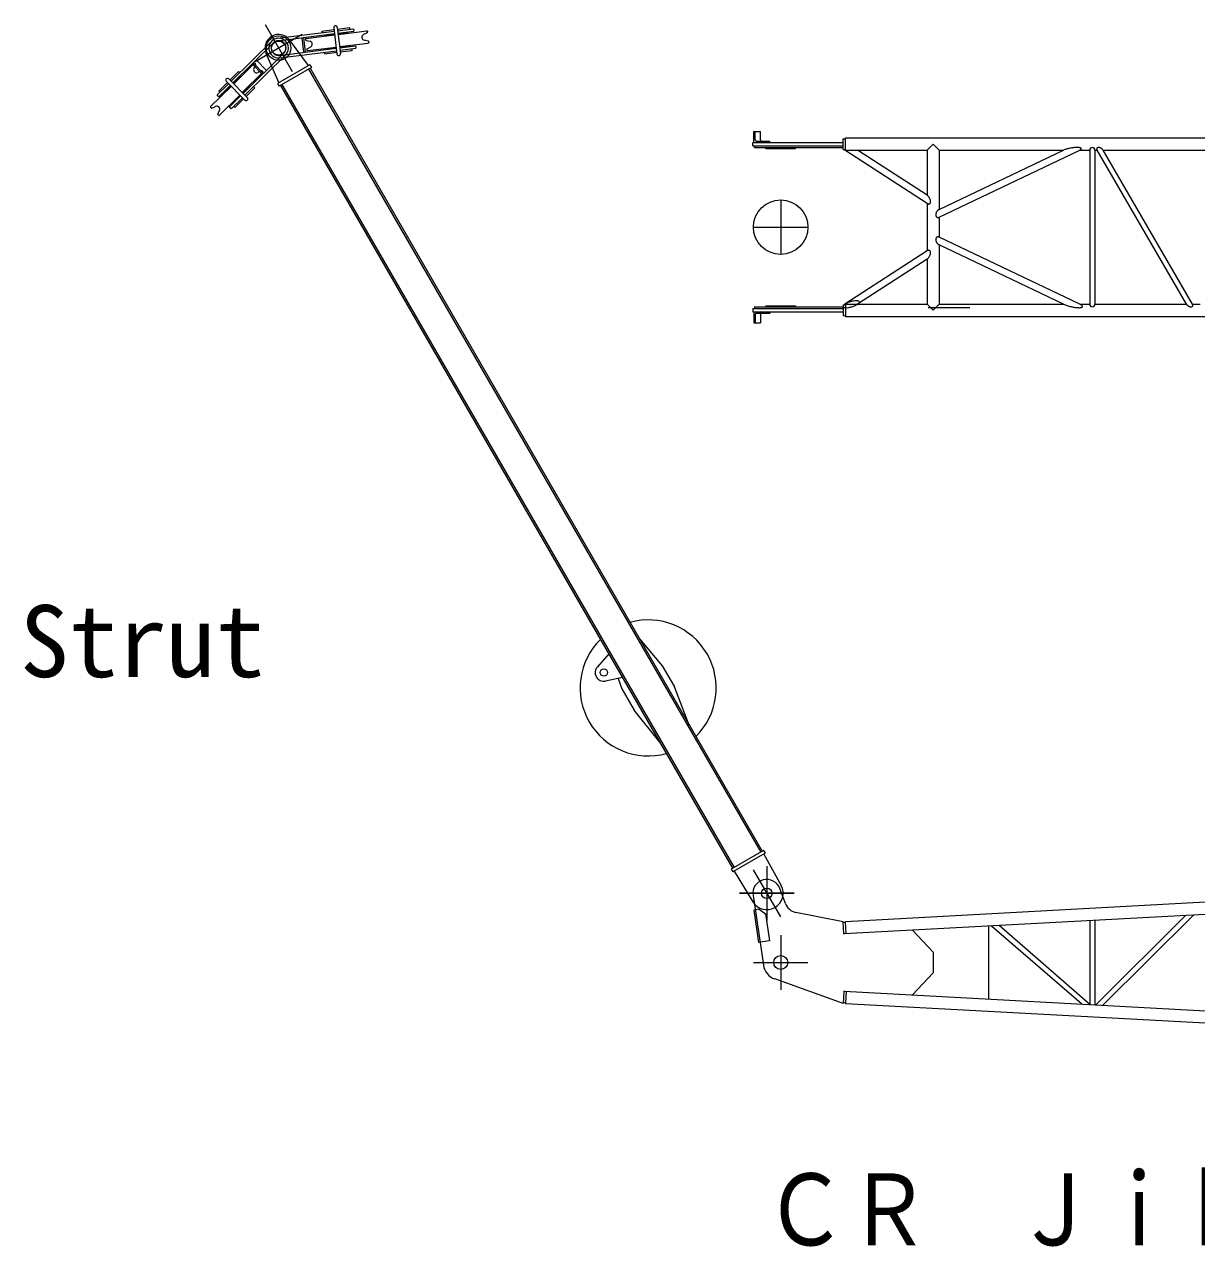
# Model space of a CAD drawing. Units: millimetres on the paper. Extents: x -420 to 420, y -297 to 297.
# Drawn here: x -17.9 to 53.7, y 31.6 to 106.3 of the extents above; entities that cross this region are included whole.
import ezdxf
from ezdxf.enums import TextEntityAlignment as Align

# ---------------------------------------------------------------- set-up
doc = ezdxf.new("R2010")
doc.units = ezdxf.units.MM
doc.linetypes.add('CHAIN1', pattern=[8, 5, -1, 1, -1])
doc.layers.add('0-0_0', color=7, linetype='Continuous', lineweight=18)
doc.styles.add('ＭＳ ゴシック', font='')
doc.styles.get('ＭＳ ゴシック').set_extended_font_data('MS Gothic')

msp = doc.modelspace()

# ---------------------------------------------------------------- linework, layer by layer
at = {"layer": '0-0_0', "color": 3, "linetype": 'CHAIN1'}
for p, q in [((-3.218, 106.293), (-1.552, 103.407)), ((-0.942, 105.683), (-3.828, 104.017)), ((28.298, 95.567), (28.298, 92.233)), ((26.632, 93.9), (29.965, 93.9)), ((26.615, 54.621), (28.282, 51.734)), ((27.448, 54.844), (27.448, 51.511)), ((29.115, 53.177), (25.782, 53.177)), ((25.782, 53.177), (29.115, 53.177)), ((28.298, 50.611), (28.298, 47.277)), ((26.632, 48.944), (29.965, 48.944))]:
    msp.add_line(p, q, dxfattribs=at)
at = {"layer": '0-0_0'}
for p, q in [((1.194, 106.113), (1.395, 104.509)), ((1.208, 106.005), (1.944, 106.097)), ((1.944, 106.097), (1.956, 105.998)), ((-2.46, 105.445), (1.005, 105.879)), ((-2.441, 105.297), (1.024, 105.73)), ((-0.566, 103.783), (-1.714, 105.344)), ((-0.969, 105.481), (-0.857, 104.588)), ((-0.87, 105.493), (-0.758, 104.6)), ((-0.749, 105.399), (-0.744, 105.361)), ((-0.72, 105.436), (1.033, 105.656)), ((0.257, 105.886), (0.993, 105.978)), ((0.257, 105.886), (0.269, 105.787)), ((0.423, 105.628), (1.027, 105.704)), ((0.423, 105.628), (0.429, 105.58)), ((0.979, 106.086), (1.18, 104.482)), ((1.22, 105.906), (2.188, 106.027)), ((1.239, 105.757), (2.206, 105.878)), ((1.242, 105.731), (1.846, 105.806)), ((1.248, 105.683), (3.001, 105.902)), ((1.846, 105.806), (1.852, 105.758)), ((2.188, 106.027), (2.206, 105.878)), ((3.016, 105.784), (2.799, 105.673)), ((3.038, 105.873), (3.043, 105.835)), ((-2.807, 105.277), (-5.29, 102.822)), ((-2.701, 105.17), (-5.184, 102.715)), ((-2.329, 104.403), (1.135, 104.837)), ((-2.311, 104.255), (1.154, 104.688)), ((-0.706, 105.318), (-0.467, 105.264)), ((-0.669, 104.76), (-0.664, 104.721)), ((-0.642, 104.81), (-0.424, 104.922)), ((-0.627, 104.692), (1.126, 104.912)), ((0.431, 104.497), (0.418, 104.596)), ((1.341, 104.939), (3.094, 105.158)), ((1.347, 104.891), (1.951, 104.966)), ((1.35, 104.864), (2.318, 104.985)), ((1.369, 104.715), (2.337, 104.836)), ((1.382, 104.616), (2.117, 104.708)), ((1.945, 105.014), (1.951, 104.966)), ((2.117, 104.708), (2.105, 104.807)), ((2.318, 104.985), (2.336, 104.842)), ((3.08, 105.276), (2.841, 105.331)), ((3.118, 105.234), (3.123, 105.195)), ((-3.875, 103.904), (-5.132, 102.662)), ((-2.069, 104.53), (-4.552, 102.075)), ((-1.963, 104.423), (-4.446, 101.968)), ((-4.01, 103.876), (-3.377, 103.236)), ((-3.948, 103.938), (-3.315, 103.298)), ((-3.801, 103.876), (-3.828, 103.904)), ((-3.123, 103.487), (-3.756, 104.127)), ((-2.371, 102.741), (-3.148, 104.515)), ((0.431, 104.497), (1.167, 104.589)), ((-4.833, 103.414), (-5.36, 102.893)), ((-4.733, 103.124), (-5.166, 102.696)), ((-4.833, 103.414), (-4.762, 103.343)), ((-4.699, 103.089), (-4.733, 103.124)), ((-3.348, 103.371), (-4.604, 102.128)), ((-3.791, 103.82), (-3.896, 103.598)), ((-3.431, 103.456), (-3.654, 103.353)), ((-3.348, 103.418), (-3.375, 103.445)), ((-0.48, 103.833), (-2.457, 102.691)), ((-0.38, 103.66), (-2.357, 102.518)), ((-0.553, 103.56), (27.08, 55.698)), ((-0.48, 103.833), (-0.38, 103.66)), ((-0.466, 103.61), (27.167, 55.748)), ((-5.286, 102.509), (-6.542, 101.267)), ((-5.444, 102.669), (-6.137, 101.984)), ((-5.514, 102.74), (-6.042, 102.219)), ((-5.338, 102.563), (-6.032, 101.877)), ((-5.32, 102.544), (-5.752, 102.116)), ((-4.454, 101.668), (-5.59, 102.818)), ((-4.3, 101.82), (-5.436, 102.97)), ((-4.138, 102.522), (-4.57, 102.094)), ((-3.848, 102.419), (-4.376, 101.897)), ((-4.138, 102.522), (-4.172, 102.556)), ((-3.848, 102.419), (-3.919, 102.49)), ((-2.457, 102.691), (-2.357, 102.518)), ((-2.271, 102.568), (25.363, 54.706)), ((-2.184, 102.618), (25.449, 54.756)), ((-6.032, 101.877), (-6.133, 101.98)), ((-6.042, 102.219), (-5.971, 102.148)), ((-4.758, 101.976), (-6.015, 100.734)), ((-5.718, 102.082), (-5.752, 102.116)), ((-4.706, 101.923), (-5.399, 101.237)), ((-4.6, 101.816), (-5.293, 101.131)), ((-4.724, 101.942), (-5.157, 101.514)), ((-4.53, 101.745), (-5.057, 101.223)), ((-6.515, 101.193), (-6.542, 101.22)), ((-6.458, 101.182), (-6.236, 101.284)), ((-6.099, 100.818), (-5.994, 101.039)), ((-5.293, 101.131), (-5.399, 101.237)), ((-5.157, 101.514), (-5.191, 101.548)), ((-5.057, 101.223), (-5.127, 101.295)), ((-6.062, 100.734), (-6.089, 100.762)), ((26.657, 99.747), (27.059, 99.747)), ((26.657, 99.08), (26.657, 99.747)), ((26.74, 99.247), (26.74, 99.747)), ((27.059, 99.247), (27.059, 99.747)), ((26.598, 98.88), (26.598, 99.08)), ((26.598, 99.08), (32.117, 99.08)), ((26.598, 98.88), (32.117, 98.88)), ((26.698, 98.78), (26.698, 98.88)), ((26.698, 98.78), (32.117, 98.78)), ((26.823, 99.163), (27.636, 99.163)), ((26.986, 99.08), (26.986, 99.163)), ((27.365, 99.08), (27.365, 99.163)), ((27.398, 98.705), (27.398, 98.78)), ((27.398, 98.705), (29.198, 98.705)), ((27.636, 99.08), (27.636, 99.163)), ((29.198, 98.705), (29.198, 98.78)), ((32.117, 99.305), (32.267, 99.305)), ((32.117, 98.655), (32.117, 99.305)), ((32.117, 98.655), (32.267, 98.655)), ((32.267, 98.609), (32.267, 99.351)), ((32.267, 99.351), (78.098, 99.351)), ((37.244, 98.609), (37.615, 98.98)), ((37.615, 98.98), (37.986, 98.609)), ((37.244, 95.348), (32.227, 98.609)), ((32.267, 98.609), (37.244, 98.609)), ((37.244, 95.853), (33.003, 98.609)), ((37.244, 98.609), (37.244, 95.853)), ((37.986, 94.985), (45.59, 98.609)), ((37.986, 94.516), (46.573, 98.609)), ((37.986, 98.609), (45.59, 98.609)), ((37.986, 98.609), (37.986, 94.985)), ((46.574, 98.609), (47.189, 98.609)), ((47.189, 98.609), (47.189, 89.191)), ((47.507, 98.609), (47.631, 98.609)), ((47.507, 98.609), (47.507, 89.191)), ((53.098, 89.191), (47.631, 98.609)), ((47.999, 98.609), (59.447, 98.609)), ((53.466, 89.191), (47.999, 98.609)), ((37.244, 95.348), (37.244, 92.453)), ((37.986, 94.516), (37.986, 93.285)), ((46.573, 89.191), (37.986, 93.285)), ((37.986, 92.816), (37.986, 89.191)), ((45.59, 89.191), (37.986, 92.816)), ((37.244, 92.453), (32.227, 89.191)), ((37.244, 91.948), (33.003, 89.191)), ((37.244, 91.948), (37.244, 89.191)), ((26.598, 88.92), (26.598, 88.72)), ((26.598, 88.92), (32.117, 88.92)), ((26.698, 89.02), (26.698, 88.92)), ((26.698, 89.02), (32.117, 89.02)), ((27.398, 89.095), (27.398, 89.02)), ((27.398, 89.095), (29.198, 89.095)), ((29.198, 89.095), (29.198, 89.02)), ((32.117, 89.145), (32.267, 89.145)), ((32.117, 89.145), (32.117, 88.495)), ((32.267, 89.191), (37.244, 89.191)), ((32.267, 89.191), (32.267, 88.449)), ((37.244, 89.191), (37.615, 88.82)), ((37.319, 88.979), (39.857, 88.979)), ((37.615, 88.82), (37.986, 89.191)), ((37.986, 89.191), (45.59, 89.191)), ((46.573, 89.191), (47.189, 89.191)), ((47.507, 89.191), (53.098, 89.191)), ((53.466, 89.191), (53.93, 89.191)), ((26.598, 88.72), (32.117, 88.72)), ((26.657, 88.72), (26.657, 88.053)), ((26.74, 88.553), (26.74, 88.053)), ((26.823, 88.637), (27.636, 88.637)), ((26.986, 88.72), (26.986, 88.637)), ((27.059, 88.553), (27.059, 88.053)), ((27.365, 88.72), (27.365, 88.637)), ((27.636, 88.72), (27.636, 88.637)), ((32.117, 88.495), (32.267, 88.495)), ((32.267, 88.449), (78.098, 88.449)), ((26.657, 88.053), (27.059, 88.053)), ((19.664, 68.743), (21.05, 67.092)), ((17.796, 67.812), (17.094, 67.03)), ((21.05, 67.092), (21.8, 65.793)), ((18.629, 66.368), (17.601, 66.152)), ((18.365, 66.313), (18.596, 65.676)), ((22.713, 63.462), (21.8, 65.793)), ((18.596, 65.676), (19.346, 64.377)), ((20.909, 62.421), (19.346, 64.377)), ((27.254, 55.798), (25.276, 54.656)), ((27.354, 55.624), (25.376, 54.483)), ((27.254, 55.798), (27.354, 55.624)), ((27.267, 55.574), (28.324, 53.661)), ((25.276, 54.656), (25.376, 54.483)), ((25.463, 54.533), (26.592, 52.661)), ((78.08, 53.917), (32.264, 51.439)), ((26.608, 53.052), (27.243, 48.787)), ((26.608, 53.052), (27.243, 48.787)), ((28.584, 52.551), (28.246, 53.47)), ((78.12, 53.176), (32.176, 50.691)), ((26.987, 52.206), (26.657, 52.156)), ((26.657, 52.156), (26.952, 50.178)), ((26.987, 52.206), (27.365, 51.925)), ((27.365, 51.925), (27.611, 50.277)), ((32.115, 51.427), (29.214, 52.011)), ((53.043, 51.82), (47.551, 46.365)), ((53.52, 51.846), (47.979, 46.342)), ((32.155, 50.69), (32.115, 51.431)), ((32.267, 51.393), (32.117, 51.385)), ((32.305, 50.698), (32.264, 51.439)), ((37.615, 49.577), (36.35, 50.917)), ((40.998, 51.168), (40.998, 46.719)), ((46.673, 46.412), (41.186, 51.179)), ((47.19, 46.384), (41.643, 51.203)), ((47.189, 51.503), (47.189, 46.384)), ((47.507, 51.521), (47.507, 46.367)), ((27.611, 50.277), (26.952, 50.178)), ((37.615, 49.577), (37.615, 48.311)), ((32.114, 46.446), (27.939, 47.94)), ((36.35, 46.971), (37.615, 48.311)), ((32.154, 47.167), (32.114, 46.446)), ((32.176, 47.196), (78.12, 44.711)), ((32.305, 47.189), (32.264, 46.449)), ((32.118, 46.503), (32.267, 46.495)), ((32.264, 46.449), (78.08, 43.971))]:
    msp.add_line(p, q, dxfattribs=at)
msp.add_lwpolyline([(0.523, 104.836), (0.529, 104.788), (1.132, 104.864)], dxfattribs=at)
for centre, radius in [((-2.385, 104.85), 0.75), ((-2.385, 104.85), 0.43), ((28.298, 93.9), 1.667), ((17.491, 66.673), 0.225), ((27.448, 53.177), 0.321), ((27.448, 53.177), 0.321), ((28.298, 48.944), 0.427)]:
    msp.add_circle(centre, radius, dxfattribs=at)
for centre, radius, start, end in [((1.087, 106.099), 0.108, 7.13497, 187.13498), ((-2.385, 104.85), 0.833, 36.32554, 203.67445), ((-2.385, 104.85), 0.6, 97.13498, 277.13497), ((-2.385, 104.85), 0.6, 314.6772, 134.67721), ((-0.716, 105.403), 0.0333, 97.13498, 187.13498), ((-0.694, 105.367), 0.05, 187.13497, 257.13497), ((2.882, 105.509), 0.183, 117.13497, 257.13498), ((3.005, 105.869), 0.0333, 7.13497, 97.13498), ((2.993, 105.829), 0.05, 297.13497, 7.13497), ((-2.385, 104.85), 0.45, 97.13498, 277.13497), ((-2.385, 104.85), 0.45, 314.6772, 134.67721), ((-0.619, 104.766), 0.05, 117.13497, 187.13498), ((-0.631, 104.725), 0.0333, 187.13497, 277.13497), ((-0.508, 105.085), 0.183, 297.13497, 77.13497), ((3.069, 105.227), 0.05, 7.13497, 77.13497), ((3.09, 105.191), 0.0333, 277.13497, 7.13497), ((-3.852, 103.88), 0.0333, 44.6772, 134.67721), ((-3.836, 103.841), 0.05, 334.6772, 44.6772), ((1.287, 104.495), 0.108, 187.13497, 7.13497), ((-3.73, 103.52), 0.183, 154.6772, 294.67721), ((-3.411, 103.41), 0.05, 44.6772, 114.6772), ((-3.371, 103.394), 0.0333, 314.6772, 44.6772), ((-5.513, 102.894), 0.108, 44.6772, 224.67721), ((-4.377, 101.744), 0.108, 224.6772, 44.6772), ((-6.518, 101.244), 0.0333, 134.67721, 224.67721), ((-6.479, 101.228), 0.05, 224.6772, 294.6772), ((-6.16, 101.118), 0.183, 334.6772, 114.6772), ((-6.053, 100.797), 0.05, 154.6772, 224.67721), ((-6.038, 100.758), 0.0333, 224.6772, 314.6772), ((26.823, 99.247), 0.0833, 179.99998, 269.99996), ((27.142, 99.247), 0.0833, 179.99998, 269.99996), ((45.785, 98.246), 0.412, 106.97127, 118.22127), ((45.861, 98.195), 0.487, 102.60612, 113.85612), ((45.946, 98.16), 0.545, 99.30449, 110.5545), ((46.036, 98.142), 0.583, 96.54953, 107.79953), ((46.128, 98.142), 0.601, 94.05082, 105.30082), ((46.219, 98.161), 0.596, 91.60511, 102.85511), ((46.304, 98.196), 0.57, 89.0256, 100.27561), ((46.38, 98.247), 0.522, 86.0829, 97.3329), ((46.445, 98.312), 0.457, 82.41501, 93.66501), ((46.496, 98.389), 0.377, 77.32295, 88.57295), ((46.444, 98.908), 0.325, 293.51097, 304.76097), ((46.531, 98.474), 0.286, 69.17918, 80.42918), ((46.495, 98.831), 0.233, 305.11619, 316.36619), ((46.549, 98.564), 0.196, 53.41098, 64.66098), ((46.53, 98.746), 0.154, 330.30966, 341.55966), ((46.548, 98.656), 0.134, 18.00949, 29.25949), ((47.348, 98.609), 0.159, 0, 179.99996), ((47.764, 98.69), 0.156, 187.30095, 198.55095), ((47.737, 98.665), 0.131, 154.11997, 165.36997), ((47.75, 98.679), 0.14, 172.20217, 183.45217), ((47.781, 98.698), 0.175, 199.38506, 210.63506), ((47.728, 98.648), 0.131, 134.7073, 145.9573), ((47.722, 98.631), 0.141, 116.6405, 127.8905), ((47.72, 98.612), 0.156, 101.56175, 112.81175), ((47.721, 98.594), 0.175, 89.49455, 100.74455), ((47.726, 98.576), 0.193, 79.73931, 90.98931), ((47.734, 98.559), 0.208, 71.55701, 82.80701), ((47.746, 98.544), 0.219, 64.36003, 75.61003), ((47.76, 98.532), 0.225, 57.69905, 68.94905), ((47.776, 98.522), 0.225, 51.2072, 62.4572), ((47.794, 98.516), 0.219, 44.54407, 55.79407), ((47.812, 98.514), 0.208, 37.34244, 48.59244), ((47.831, 98.515), 0.193, 29.15231, 40.40231), ((37.104, 95.627), 0.266, 46.86792, 58.11792), ((37.101, 95.599), 0.288, 39.03724, 50.28724), ((37.104, 95.571), 0.304, 32.20979, 43.45979), ((37.112, 95.545), 0.313, 25.92125, 37.17125), ((37.126, 95.52), 0.313, 19.80239, 31.05239), ((37.376, 95.546), 0.239, 236.33628, 247.58628), ((37.363, 95.522), 0.211, 248.29588, 259.54588), ((37.346, 95.5), 0.187, 263.65741, 274.90741), ((37.324, 95.482), 0.172, 282.57552, 293.82552), ((37.3, 95.469), 0.172, 303.14943, 314.39943), ((37.144, 95.498), 0.304, 13.51388, 24.76388), ((37.273, 95.46), 0.187, 322.06726, 333.31726), ((37.165, 95.481), 0.288, 6.6865, 17.9365), ((37.245, 95.457), 0.211, 337.42844, 348.67844), ((37.19, 95.468), 0.266, 358.85594, 10.10594), ((37.217, 95.46), 0.239, 349.38776, 0.63776), ((38.078, 94.704), 0.28, 138.58881, 149.83914), ((38.085, 94.723), 0.273, 131.30448, 142.55481), ((38.088, 94.743), 0.261, 123.4945, 134.74483), ((38.088, 94.763), 0.244, 114.74327, 125.9936), ((37.999, 94.648), 0.225, 179.67321, 190.92354), ((38.019, 94.653), 0.244, 169.50869, 180.75902), ((38.037, 94.661), 0.261, 160.77837, 172.0287), ((37.979, 94.647), 0.205, 191.83061, 203.08094), ((38.053, 94.672), 0.273, 152.98117, 164.2315), ((37.959, 94.651), 0.188, 206.4004, 217.65073), ((38.067, 94.687), 0.28, 145.70286, 156.95319), ((37.94, 94.658), 0.178, 223.18683, 234.43716), ((37.923, 94.669), 0.178, 240.92718, 252.17751), ((37.908, 94.682), 0.188, 257.74412, 268.99445), ((37.896, 94.699), 0.204, 272.35674, 283.60707), ((37.888, 94.717), 0.224, 284.55336, 295.8037), ((37.999, 93.152), 0.225, 169.08005, 180.33005), ((38.019, 93.148), 0.244, 179.23985, 190.48985), ((38.037, 93.139), 0.261, 187.96694, 199.21694), ((37.979, 93.153), 0.205, 156.9289, 168.1789), ((37.959, 93.149), 0.188, 142.36606, 153.61606), ((38.053, 93.128), 0.273, 195.7621, 207.0121), ((37.94, 93.142), 0.178, 125.58485, 136.83485), ((38.067, 93.113), 0.28, 203.03937, 214.28937), ((37.923, 93.132), 0.178, 107.84508, 119.09508), ((38.078, 93.096), 0.28, 210.15321, 221.40321), ((37.908, 93.118), 0.188, 91.02387, 102.27387), ((38.085, 93.077), 0.273, 217.43817, 228.68817), ((37.896, 93.101), 0.204, 76.40488, 87.65488), ((38.088, 93.057), 0.261, 225.24965, 236.49965), ((37.888, 93.083), 0.224, 64.2023, 75.4523), ((38.088, 93.037), 0.244, 234.00342, 245.25342), ((37.376, 92.255), 0.238, 112.37652, 123.62652), ((37.104, 92.171), 0.265, 301.91097, 313.16097), ((37.362, 92.28), 0.21, 100.32019, 111.57019), ((37.101, 92.199), 0.287, 309.78358, 321.03358), ((37.345, 92.302), 0.186, 84.83816, 96.08816), ((37.104, 92.227), 0.304, 316.63551, 327.88551), ((37.323, 92.319), 0.172, 65.82352, 77.07352), ((37.112, 92.254), 0.313, 322.93538, 334.18538), ((37.298, 92.332), 0.172, 45.25152, 56.50152), ((37.125, 92.279), 0.313, 329.05441, 340.30441), ((37.271, 92.34), 0.187, 26.43225, 37.68225), ((37.143, 92.301), 0.305, 335.33197, 346.58197), ((37.243, 92.343), 0.212, 11.19126, 22.44126), ((37.164, 92.318), 0.289, 342.13535, 353.38535), ((37.215, 92.34), 0.24, 359.32765, 10.57765), ((37.189, 92.332), 0.266, 349.92465, 1.17465), ((32.293, 89.022), 0.184, 151.34661, 173.84661), ((32.253, 89.158), 0.184, 219.06703, 241.56703), ((32.382, 88.912), 0.32, 119.13271, 141.63271), ((32.268, 89.299), 0.32, 251.28093, 273.78093), ((32.507, 88.844), 0.446, 106.41129, 128.91129), ((32.336, 89.423), 0.446, 264.00235, 286.50235), ((32.648, 88.829), 0.517, 98.58159, 121.08159), ((32.446, 89.513), 0.517, 271.83205, 294.33205), ((32.784, 88.869), 0.517, 91.83205, 114.33205), ((32.582, 89.553), 0.517, 278.58159, 301.08159), ((32.894, 88.958), 0.446, 84.00235, 106.50235), ((32.723, 89.538), 0.446, 286.41129, 308.91129), ((32.962, 89.083), 0.32, 71.28093, 93.78093), ((32.847, 89.47), 0.32, 299.13271, 321.63271), ((32.977, 89.224), 0.184, 39.06703, 61.56703), ((32.937, 89.36), 0.184, 331.34661, 353.84661), ((45.847, 89.658), 0.533, 241.11743, 252.36743), ((45.943, 89.695), 0.603, 244.73928, 255.98928), ((46.044, 89.712), 0.651, 247.70733, 258.95733), ((46.146, 89.709), 0.675, 250.35583, 261.60583), ((46.246, 89.687), 0.675, 252.90783, 264.15783), ((46.34, 89.645), 0.651, 255.55632, 266.80632), ((46.423, 89.586), 0.603, 258.52436, 269.77436), ((46.494, 89.512), 0.533, 262.1462, 273.3962), ((46.549, 89.425), 0.447, 267.03829, 278.28829), ((46.402, 88.778), 0.447, 56.22529, 67.47529), ((46.585, 89.33), 0.347, 274.56506, 285.81506), ((46.477, 88.849), 0.347, 48.69842, 59.94842), ((46.603, 89.229), 0.246, 288.33708, 299.58708), ((46.536, 88.933), 0.246, 34.92614, 46.17614), ((46.6, 89.126), 0.167, 318.09778, 329.34778), ((46.578, 89.026), 0.167, 5.16484, 16.41484), ((47.348, 89.191), 0.159, 180.00004, 0), ((53.266, 89.285), 0.193, 209.14937, 220.39937), ((53.285, 89.286), 0.208, 217.33556, 228.58556), ((53.303, 89.284), 0.219, 224.53486, 235.78486), ((53.321, 89.278), 0.225, 231.1969, 242.4469), ((53.337, 89.268), 0.225, 237.68875, 248.93875), ((53.351, 89.256), 0.219, 244.3508, 255.6008), ((53.362, 89.241), 0.208, 251.5501, 262.8001), ((53.371, 89.225), 0.193, 259.7363, 270.9863), ((53.376, 89.207), 0.175, 269.49755, 280.74755), ((53.377, 89.188), 0.156, 281.57321, 292.82321), ((53.374, 89.169), 0.141, 296.66198, 307.91198), ((53.368, 89.152), 0.131, 314.73651, 325.98651), ((53.315, 89.102), 0.175, 19.38813, 30.63813), ((53.359, 89.136), 0.131, 334.14922, 345.39922), ((53.332, 89.11), 0.156, 7.31249, 18.56249), ((53.347, 89.122), 0.141, 352.22373, 3.47373), ((26.823, 88.553), 0.0833, 89.99998, 179.99996), ((27.142, 88.553), 0.0833, 89.99998, 179.99996), ((20.198, 65.735), 4.158, 314.50716, 105.49283), ((20.198, 65.735), 4.158, 134.50717, 285.49284), ((17.491, 66.673), 0.533, 138.0927, 281.9073), ((27.448, 53.177), 0.85, 20.16026, 188.47694), ((27.448, 53.177), 1, 211.09686, 28.90314), ((29.382, 52.844), 0.85, 200.16024, 258.62988), ((32.187, 50.723), 0.0333, 183.15504, 250.97898), ((28.298, 48.944), 1.067, 188.47701, 250.31935), ((32.187, 47.165), 0.0333, 109.0078, 176.84496)]:
    msp.add_arc(centre, radius, start, end, dxfattribs=at)

# ---------------------------------------------------------------- texts
at = {"layer": '0-0_0', "style": 'ＭＳ ゴシック'}
msp.add_text('Strut', height=4.399, dxfattribs=at).set_placement((-18.195, 65.077), align=Align.BOTTOM_LEFT)
at = {"layer": '0-0_0', "style": 'ＭＳ ゴシック', "width": 0.85}
msp.add_text('ＣＲ\u3000Ｊｉｂ\u3000Ｂａｓｅ', height=4.399, dxfattribs=at).set_placement((27.249, 30.335), align=Align.BOTTOM_LEFT)

doc.saveas('drawing.dxf')
